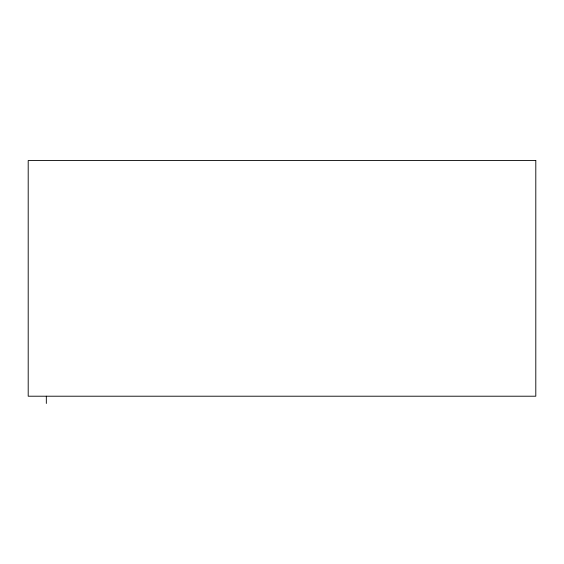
<?xml version="1.0" encoding="UTF-8"?>
<svg xmlns="http://www.w3.org/2000/svg" width="564" height="564" viewBox="0 0 564 564"><rect width="100%" height="100%" fill="white"/><g stroke="black" fill="none" stroke-linecap="round" stroke-linejoin="round"><path stroke-width="0.85" d="M46.326 396.21L46.326 403.464M535.8 160.536L28.2 160.536L28.2 396.21L535.8 396.21L535.8 160.536"/></g></svg>
